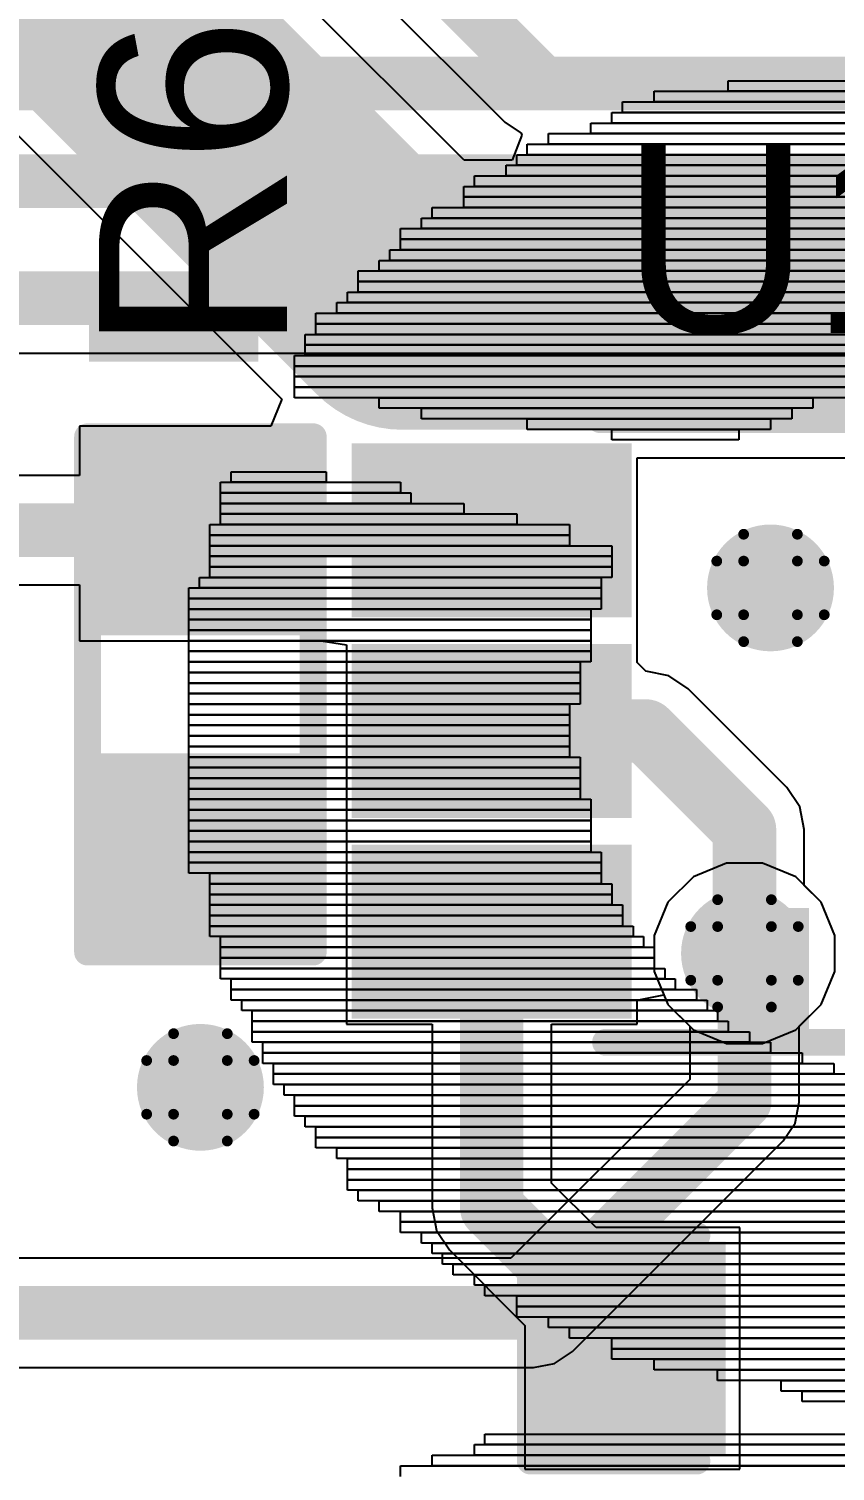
# Model space of a CAD drawing. Header units: inches. Extents: x -25 to 271, y -41 to 15.
# Drawn here: x 28.87 to 32.68, y -34.25 to -27.43 of the extents above; entities that cross this region are included whole.
import ezdxf

# ---------------------------------------------------------------- set-up
doc = ezdxf.new("R2010")
doc.units = ezdxf.units.IN
for name, color, linetype in [('Bottom Layer', 5, 'Continuous'), ('Bottom Overlay', 54, 'Continuous'), ('Drill Drawing', 1, 'Continuous'), ('Top Glue Points', 56, 'Continuous'), ('Top Layer', 1, 'Continuous'), ('Top Overlay', 2, 'Continuous'), ('Top Paste', 8, 'Continuous'), ('Top Solder', 216, 'Continuous'), ('Via Holes', 16, 'Continuous')]:
    doc.layers.add(name, color=color, linetype=linetype)
doc.styles.add('Arial', font='', dxfattribs={"height": 0.2})
doc.styles.get('Arial').set_extended_font_data('Arial')

# ---------------------------------------------------------------- blocks, each defined once
blk = doc.blocks.new('SOT_23_6_THIN_21')
at = {"layer": 'Top Layer'}
for points in [[(-1.86, 1.26), (-0.74, 1.26), (-0.74, 0.64), (-1.86, 0.64)], [(0.74, 1.26), (1.86, 1.26), (1.86, 0.64), (0.74, 0.64)], [(-1.86, 0.31), (-0.74, 0.31), (-0.74, -0.31), (-1.86, -0.31)], [(0.74, 0.31), (1.86, 0.31), (1.86, -0.31), (0.74, -0.31)], [(-1.86, -0.64), (-0.74, -0.64), (-0.74, -1.26), (-1.86, -1.26)], [(0.74, -0.64), (1.86, -0.64), (1.86, -1.26), (0.74, -1.26)]]:
    blk.add_hatch(color=1, dxfattribs=at).paths.add_polyline_path(points)
at = {"layer": 'Top Paste'}
for points in [[(-1.86, 1.26), (-0.74, 1.26), (-0.74, 0.64), (-1.86, 0.64)], [(0.74, 1.26), (1.86, 1.26), (1.86, 0.64), (0.74, 0.64)], [(-1.86, 0.31), (-0.74, 0.31), (-0.74, -0.31), (-1.86, -0.31)], [(0.74, 0.31), (1.86, 0.31), (1.86, -0.31), (0.74, -0.31)], [(-1.86, -0.64), (-0.74, -0.64), (-0.74, -1.26), (-1.86, -1.26)], [(0.74, -0.64), (1.86, -0.64), (1.86, -1.26), (0.74, -1.26)]]:
    blk.add_hatch(color=8, dxfattribs=at).paths.add_polyline_path(points)
at = {"layer": 'Top Solder'}
for points in [[(-1.9616, 1.3616), (-0.6384, 1.3616), (-0.6384, 0.5384), (-1.9616, 0.5384)], [(0.6384, 1.3616), (1.9616, 1.3616), (1.9616, 0.5384), (0.6384, 0.5384)], [(-1.9616, 0.4116), (-0.6384, 0.4116), (-0.6384, -0.4116), (-1.9616, -0.4116)], [(0.6384, 0.4116), (1.9616, 0.4116), (1.9616, -0.4116), (0.6384, -0.4116)], [(-1.9616, -0.5384), (-0.6384, -0.5384), (-0.6384, -1.3616), (-1.9616, -1.3616)], [(0.6384, -0.5384), (1.9616, -0.5384), (1.9616, -1.3616), (0.6384, -1.3616)]]:
    blk.add_hatch(color=216, dxfattribs=at).paths.add_polyline_path(points)
at = {"layer": 'Top Overlay'}
for points in [[(0.762, 1.4732, 0.127, 0.127, 0), (-0.762, 1.4732, 0.127, 0.127, 0)], [(0.7874, -1.4732, 0.127, 0.127, 0), (-0.762, -1.4732, 0.127, 0.127, 0)]]:
    blk.add_lwpolyline(points, format="xyseb", dxfattribs=at)
for points in [[(-0.7937, 1.4732, 0.0635, 0.0635, 1), (-0.7302, 1.4732, 0.0635, 0.0635, 1)], [(0.7302, 1.4732, 0.0635, 0.0635, 1), (0.7937, 1.4732, 0.0635, 0.0635, 1)], [(-2.1022, 0.9652, 0.254, 0.254, 1), (-2.2158, 0.9652, 0.254, 0.254, 1)], [(-2.2793, 0.9652, 0.127, 0.127, 1), (-2.1523, 0.9652, 0.127, 0.127, 1)], [(-2.1657, 0.9652, 0.127, 0.127, 1), (-2.0387, 0.9652, 0.127, 0.127, 1)], [(-0.7937, -1.4732, 0.0635, 0.0635, 1), (-0.7302, -1.4732, 0.0635, 0.0635, 1)], [(0.7557, -1.4732, 0.0635, 0.0635, 1), (0.8192, -1.4732, 0.0635, 0.0635, 1)]]:
    blk.add_lwpolyline(points, format="xyseb", close=True, dxfattribs=at)
blk = doc.blocks.new('CAP_0603_30')
at = {"layer": 'Top Layer'}
for points in [[(-0.381, 0.4445), (-0.381, -0.4445), (-1.143, -0.4445), (-1.143, 0.4445)], [(1.143, 0.4445), (1.143, -0.4445), (0.381, -0.4445), (0.381, 0.4445)]]:
    blk.add_hatch(color=1, dxfattribs=at).paths.add_polyline_path(points)
at = {"layer": 'Top Paste'}
for points in [[(-0.381, 0.4445), (-0.381, -0.4445), (-1.143, -0.4445), (-1.143, 0.4445)], [(1.143, 0.4445), (1.143, -0.4445), (0.381, -0.4445), (0.381, 0.4445)]]:
    blk.add_hatch(color=8, dxfattribs=at).paths.add_polyline_path(points)
at = {"layer": 'Top Solder'}
for points in [[(-0.321, 0.5045), (-0.321, -0.5045), (-1.203, -0.5045), (-1.203, 0.5045)], [(1.203, 0.5045), (1.203, -0.5045), (0.321, -0.5045), (0.321, 0.5045)]]:
    blk.add_hatch(color=216, dxfattribs=at).paths.add_polyline_path(points)
at = {"layer": 'Top Overlay'}
for points in [[(-0.4572, 0.5334, 0.127, 0.127, 0), (-1.2446, 0.5334, 0.127, 0.127, 0)], [(-1.2446, 0.5334, 0.127, 0.127, 0), (-1.2446, -0.5334, 0.127, 0.127, 0)], [(1.2446, 0.5334, 0.127, 0.127, 0), (0.4572, 0.5334, 0.127, 0.127, 0)], [(1.2446, 0.5334, 0.127, 0.127, 0), (1.2446, -0.5334, 0.127, 0.127, 0)], [(-0.4572, -0.5334, 0.127, 0.127, 0), (-1.2446, -0.5334, 0.127, 0.127, 0)], [(1.2446, -0.5334, 0.127, 0.127, 0), (0.4572, -0.5334, 0.127, 0.127, 0)]]:
    blk.add_lwpolyline(points, format="xyseb", dxfattribs=at)
for points in [[(-1.2764, 0.5334, 0.0635, 0.0635, 1), (-1.2128, 0.5334, 0.0635, 0.0635, 1)], [(-1.2764, 0.5334, 0.0635, 0.0635, 1), (-1.2128, 0.5334, 0.0635, 0.0635, 1)], [(-0.4889, 0.5334, 0.0635, 0.0635, 1), (-0.4254, 0.5334, 0.0635, 0.0635, 1)], [(0.4254, 0.5334, 0.0635, 0.0635, 1), (0.4889, 0.5334, 0.0635, 0.0635, 1)], [(1.2128, 0.5334, 0.0635, 0.0635, 1), (1.2764, 0.5334, 0.0635, 0.0635, 1)], [(1.2128, 0.5334, 0.0635, 0.0635, 1), (1.2764, 0.5334, 0.0635, 0.0635, 1)], [(-1.2764, -0.5334, 0.0635, 0.0635, 1), (-1.2128, -0.5334, 0.0635, 0.0635, 1)], [(-1.2764, -0.5334, 0.0635, 0.0635, 1), (-1.2128, -0.5334, 0.0635, 0.0635, 1)], [(-0.4889, -0.5334, 0.0635, 0.0635, 1), (-0.4254, -0.5334, 0.0635, 0.0635, 1)], [(0.4254, -0.5334, 0.0635, 0.0635, 1), (0.4889, -0.5334, 0.0635, 0.0635, 1)], [(1.2128, -0.5334, 0.0635, 0.0635, 1), (1.2764, -0.5334, 0.0635, 0.0635, 1)], [(1.2128, -0.5334, 0.0635, 0.0635, 1), (1.2764, -0.5334, 0.0635, 0.0635, 1)]]:
    blk.add_lwpolyline(points, format="xyseb", close=True, dxfattribs=at)
blk = doc.blocks.new('RES_0603_107')
at = {"layer": 'Top Layer'}
for points in [[(-0.381, 0.4445), (-0.381, -0.4445), (-1.143, -0.4445), (-1.143, 0.4445)], [(1.143, 0.4445), (1.143, -0.4445), (0.381, -0.4445), (0.381, 0.4445)]]:
    blk.add_hatch(color=1, dxfattribs=at).paths.add_polyline_path(points)
at = {"layer": 'Top Paste'}
for points in [[(-0.381, 0.4445), (-0.381, -0.4445), (-1.143, -0.4445), (-1.143, 0.4445)], [(1.143, 0.4445), (1.143, -0.4445), (0.381, -0.4445), (0.381, 0.4445)]]:
    blk.add_hatch(color=8, dxfattribs=at).paths.add_polyline_path(points)
at = {"layer": 'Top Solder'}
for points in [[(-0.2794, 0.5461), (-0.2794, -0.5461), (-1.2446, -0.5461), (-1.2446, 0.5461)], [(1.2446, 0.5461), (1.2446, -0.5461), (0.2794, -0.5461), (0.2794, 0.5461)]]:
    blk.add_hatch(color=216, dxfattribs=at).paths.add_polyline_path(points)
at = {"layer": 'Top Overlay'}
for points in [[(-1.2192, -0.5334, 0.127, 0.127, 0), (-1.2192, 0.5334, 0.127, 0.127, 0)], [(1.2192, 0.5334, 0.127, 0.127, 0), (-1.2192, 0.5334, 0.127, 0.127, 0)], [(1.2192, -0.5334, 0.127, 0.127, 0), (1.2192, 0.5334, 0.127, 0.127, 0)], [(1.2192, -0.5334, 0.127, 0.127, 0), (-1.2192, -0.5334, 0.127, 0.127, 0)]]:
    blk.add_lwpolyline(points, format="xyseb", dxfattribs=at)
for points in [[(-1.25095, 0.5334, 0.0635, 0.0635, 1), (-1.18745, 0.5334, 0.0635, 0.0635, 1)], [(-1.25095, 0.5334, 0.0635, 0.0635, 1), (-1.18745, 0.5334, 0.0635, 0.0635, 1)], [(1.18745, 0.5334, 0.0635, 0.0635, 1), (1.25095, 0.5334, 0.0635, 0.0635, 1)], [(1.18745, 0.5334, 0.0635, 0.0635, 1), (1.25095, 0.5334, 0.0635, 0.0635, 1)], [(-1.25095, -0.5334, 0.0635, 0.0635, 1), (-1.18745, -0.5334, 0.0635, 0.0635, 1)], [(-1.25095, -0.5334, 0.0635, 0.0635, 1), (-1.18745, -0.5334, 0.0635, 0.0635, 1)], [(1.18745, -0.5334, 0.0635, 0.0635, 1), (1.25095, -0.5334, 0.0635, 0.0635, 1)], [(1.18745, -0.5334, 0.0635, 0.0635, 1), (1.25095, -0.5334, 0.0635, 0.0635, 1)]]:
    blk.add_lwpolyline(points, format="xyseb", close=True, dxfattribs=at)

msp = doc.modelspace()

# ---------------------------------------------------------------- hatches: boundary and pattern name
at = {"layer": 'Bottom Layer'}
h = msp.add_hatch(color=5, dxfattribs=at)
edge = h.paths.add_edge_path()
edge.add_arc((32.3724, -30.0726), 0.3, 0, 360)
h = msp.add_hatch(color=5, dxfattribs=at)
edge = h.paths.add_edge_path()
edge.add_arc((32.2495, -31.8019), 0.3, 0, 360)
h = msp.add_hatch(color=5, dxfattribs=at)
edge = h.paths.add_edge_path()
edge.add_arc((29.6771, -32.4358), 0.3, 0, 360)
at = {"layer": 'Top Glue Points'}
for points in [[(29.1501, -29.0017), (29.9502, -29.0017), (29.9502, -28.6019), (29.1501, -28.6019)], [(32.1546, -32.1876), (32.5544, -32.1876), (32.5544, -31.5877), (32.1546, -31.5877)]]:
    msp.add_hatch(color=56, dxfattribs=at).paths.add_polyline_path(points)
at = {"layer": 'Top Layer'}
h = msp.add_hatch(color=1, dxfattribs=at)
edge = h.paths.add_edge_path()
edge.add_arc((32.3724, -30.0726), 0.3, 0, 360)
h = msp.add_hatch(color=1, dxfattribs=at)
edge = h.paths.add_edge_path()
edge.add_arc((32.2495, -31.8019), 0.3, 0, 360)
h = msp.add_hatch(color=1, dxfattribs=at)
edge = h.paths.add_edge_path()
edge.add_arc((29.6771, -32.4358), 0.3, 0, 360)
at = {"layer": 'Via Holes'}
h = msp.add_hatch(color=7, dxfattribs=at)
edge = h.paths.add_edge_path()
edge.add_arc((32.3724, -30.0726), 0.15, 0, 360)
h = msp.add_hatch(color=7, dxfattribs=at)
edge = h.paths.add_edge_path()
edge.add_arc((32.2495, -31.8019), 0.15, 0, 360)
h = msp.add_hatch(color=7, dxfattribs=at)
edge = h.paths.add_edge_path()
edge.add_arc((29.6771, -32.4358), 0.15, 0, 360)

# ---------------------------------------------------------------- linework, layer by layer
at = {"layer": 'Bottom Layer'}
for p, q in [((26.1266, -28.961), (38.874, -28.961)), ((32.1646, -31.3749), (32.0076, -31.44)), ((32.3344, -31.3749), (32.1646, -31.3749)), ((32.4914, -31.44), (32.3344, -31.3749)), ((32.0076, -31.44), (31.8875, -31.5601)), ((32.6115, -31.5601), (32.4914, -31.44)), ((31.8875, -31.5601), (31.8225, -31.717)), ((32.6765, -31.717), (32.6115, -31.5601)), ((31.8225, -31.717), (31.8225, -31.8869)), ((32.6765, -31.8869), (32.6765, -31.717)), ((31.8225, -31.8869), (31.8875, -32.0438)), ((32.6115, -32.0438), (32.6765, -31.8869)), ((31.8875, -32.0438), (31.9905, -32.1468)), ((32.5085, -32.1468), (32.6115, -32.0438)), ((31.9905, -32.1468), (31.9905, -32.3983)), ((32.5085, -32.5055), (32.5085, -32.1468)), ((31.9905, -32.3983), (31.1451, -33.2436)), ((32.4888, -32.6046), (32.5085, -32.5055)), ((32.4326, -32.6886), (32.4888, -32.6046)), ((31.4355, -33.6857), (32.4326, -32.6886)), ((31.1451, -33.2436), (26.8879, -33.2436)), ((31.3515, -33.7419), (31.4355, -33.6857)), ((26.8879, -33.7616), (31.2524, -33.7616)), ((31.2524, -33.7616), (31.3515, -33.7419))]:
    msp.add_line(p, q, dxfattribs=at)
for points in [[(26.8559, -27.686, 0.254, 0.254, 0), (53.2882, -27.686, 0.254, 0.254, 0)], [(26.3561, -28.148, 0.254, 0.254, 0), (53.4005, -28.148, 0.254, 0.254, 0)], [(26.1266, -28.702, 0.254, 0.254, 0), (53.63, -28.702, 0.254, 0.254, 0)], [(32.2495, -32.5055, 0.254, 0.254, 0), (32.2495, -31.8019, 0.254, 0.254, 0)], [(31.2524, -33.5026, 0.254, 0.254, 0), (32.2495, -32.5055, 0.254, 0.254, 0)], [(26.543, -33.5026, 0.254, 0.254, 0), (31.2524, -33.5026, 0.254, 0.254, 0)]]:
    msp.add_lwpolyline(points, format="xyseb", dxfattribs=at)
for points in [[(32.186, -31.8019, 0.127, 0.127, 1), (32.313, -31.8019, 0.127, 0.127, 1)], [(32.186, -32.5055, 0.127, 0.127, 1), (32.313, -32.5055, 0.127, 0.127, 1)], [(32.186, -32.5055, 0.127, 0.127, 1), (32.313, -32.5055, 0.127, 0.127, 1)], [(31.1889, -33.5026, 0.127, 0.127, 1), (31.3159, -33.5026, 0.127, 0.127, 1)], [(31.1889, -33.5026, 0.127, 0.127, 1), (31.3159, -33.5026, 0.127, 0.127, 1)]]:
    msp.add_lwpolyline(points, format="xyseb", close=True, dxfattribs=at)
at = {"layer": 'Bottom Overlay'}
for p, q in [((32.1723, -27.7226), (32.1723, -27.6728)), ((32.1723, -27.6728), (33.7725, -27.6728)), ((31.6724, -27.8227), (31.6724, -27.7726)), ((31.6724, -27.7726), (34.2723, -27.7726)), ((31.8223, -27.7726), (31.8223, -27.7226)), ((31.8223, -27.7226), (34.0724, -27.7226)), ((34.0724, -27.7726), (31.8223, -27.7726)), ((33.7725, -27.7226), (32.1723, -27.7226)), ((31.6224, -27.8727), (31.6224, -27.8227)), ((31.6224, -27.8227), (34.3224, -27.8227)), ((34.2723, -27.8227), (31.6724, -27.8227)), ((31.5223, -27.9227), (31.5223, -27.8727)), ((31.5223, -27.8727), (34.4225, -27.8727)), ((34.3224, -27.8727), (31.6224, -27.8727)), ((31.2223, -28.0225), (31.2223, -27.9728)), ((31.2223, -27.9728), (34.7224, -27.9728)), ((31.3224, -27.9728), (31.3224, -27.9227)), ((31.3224, -27.9227), (34.6224, -27.9227)), ((34.6224, -27.9728), (31.3224, -27.9728)), ((34.4225, -27.9227), (31.5223, -27.9227)), ((31.1723, -28.0726), (31.1723, -28.0225)), ((31.1723, -28.0225), (34.7725, -28.0225)), ((34.7224, -28.0225), (31.2223, -28.0225)), ((31.1225, -28.1226), (31.1225, -28.0726)), ((31.1225, -28.0726), (34.8223, -28.0726)), ((34.7725, -28.0726), (31.1723, -28.0726)), ((30.9223, -28.2227), (30.9223, -28.1727)), ((30.9223, -28.1727), (35.0224, -28.1727)), ((30.9724, -28.1727), (30.9724, -28.1226)), ((30.9724, -28.1226), (34.9724, -28.1226)), ((34.9724, -28.1727), (30.9724, -28.1727)), ((34.8223, -28.1226), (31.1225, -28.1226)), ((35.0224, -28.2227), (30.9223, -28.2227)), ((30.9223, -28.2727), (30.9223, -28.2227)), ((30.9223, -28.2227), (35.0224, -28.2227)), ((30.7224, -28.3726), (30.7224, -28.3228)), ((30.7224, -28.3228), (35.2223, -28.3228)), ((30.7725, -28.3228), (30.7725, -28.2727)), ((30.7725, -28.2727), (35.1723, -28.2727)), ((35.1723, -28.3228), (30.7725, -28.3228)), ((35.0224, -28.2727), (30.9223, -28.2727)), ((30.6224, -28.4226), (30.6224, -28.3726)), ((30.6224, -28.3726), (35.2723, -28.3726)), ((35.2223, -28.3726), (30.7224, -28.3726)), ((30.6224, -28.4726), (30.6224, -28.4226)), ((30.6224, -28.4226), (35.2723, -28.4226)), ((35.2723, -28.4226), (30.6224, -28.4226)), ((30.5223, -28.5727), (30.5223, -28.5227)), ((30.5223, -28.5227), (35.4225, -28.5227)), ((30.5723, -28.5227), (30.5723, -28.4726)), ((30.5723, -28.4726), (35.3724, -28.4726)), ((35.3724, -28.5227), (30.5723, -28.5227)), ((35.2723, -28.4726), (30.6224, -28.4726)), ((30.4225, -28.6228), (30.4225, -28.5727)), ((30.4225, -28.5727), (35.4725, -28.5727)), ((35.4225, -28.5727), (30.5223, -28.5727)), ((35.4725, -28.6228), (30.4225, -28.6228)), ((30.4225, -28.6728), (30.4225, -28.6228)), ((30.4225, -28.6228), (35.4725, -28.6228)), ((30.3224, -28.7726), (30.3224, -28.7226)), ((30.3224, -28.7226), (35.6224, -28.7226)), ((30.3724, -28.7226), (30.3724, -28.6728)), ((30.3724, -28.6728), (35.5723, -28.6728)), ((35.5723, -28.7226), (30.3724, -28.7226)), ((35.4725, -28.6728), (30.4225, -28.6728)), ((30.2223, -28.8226), (30.2223, -28.7726)), ((30.2223, -28.7726), (35.6724, -28.7726)), ((35.6224, -28.7726), (30.3224, -28.7726)), ((35.6724, -28.8226), (30.2223, -28.8226)), ((30.2223, -28.8727), (30.2223, -28.8226)), ((30.2223, -28.8226), (35.6724, -28.8226)), ((30.1723, -28.9227), (30.1723, -28.8727)), ((30.1723, -28.8727), (35.7725, -28.8727)), ((35.7725, -28.9227), (30.1723, -28.9227)), ((30.1723, -28.9728), (30.1723, -28.9227)), ((30.1723, -28.9227), (35.7725, -28.9227)), ((35.6724, -28.8727), (30.2223, -28.8727)), ((30.1225, -29.0228), (30.1225, -28.9728)), ((30.1225, -28.9728), (35.8223, -28.9728)), ((35.7725, -28.9728), (30.1723, -28.9728)), ((35.8223, -29.0228), (30.1225, -29.0228)), ((30.1225, -29.0726), (30.1225, -29.0228)), ((30.1225, -29.0228), (35.8223, -29.0228)), ((30.1225, -29.1226), (30.1225, -29.0726)), ((30.1225, -29.0726), (35.8723, -29.0726)), ((35.8223, -29.0726), (30.1225, -29.0726)), ((35.8723, -29.1226), (30.1225, -29.1226)), ((30.1225, -29.1727), (30.1225, -29.1226)), ((30.1225, -29.1226), (32.8223, -29.1226)), ((32.8223, -29.1727), (30.1225, -29.1727)), ((30.5223, -29.2227), (30.5223, -29.1727)), ((30.5223, -29.1727), (32.5723, -29.1727)), ((32.5723, -29.1727), (32.5723, -29.2227)), ((32.5723, -29.2227), (30.5223, -29.2227)), ((30.7224, -29.2727), (30.7224, -29.2227)), ((30.7224, -29.2227), (32.4725, -29.2227)), ((32.4725, -29.2727), (30.7224, -29.2727)), ((31.2223, -29.3228), (31.2223, -29.2727)), ((31.2223, -29.2727), (32.3724, -29.2727)), ((32.3724, -29.2727), (32.3724, -29.3228)), ((32.4725, -29.2227), (32.4725, -29.2727)), ((32.3724, -29.3228), (31.2223, -29.3228)), ((31.6224, -29.3726), (31.6224, -29.3228)), ((31.6224, -29.3228), (32.2223, -29.3228)), ((32.2223, -29.3228), (32.2223, -29.3726)), ((32.2223, -29.3726), (31.6224, -29.3726)), ((29.8223, -29.5727), (29.8223, -29.5227)), ((29.8223, -29.5227), (30.2724, -29.5227)), ((30.2724, -29.5227), (30.2724, -29.5727)), ((29.7725, -29.6227), (29.7725, -29.5727)), ((29.7725, -29.5727), (30.6224, -29.5727)), ((30.2724, -29.5727), (29.8223, -29.5727)), ((30.6224, -29.5727), (30.6224, -29.6227)), ((29.7725, -29.6728), (29.7725, -29.6227)), ((29.7725, -29.6227), (30.6724, -29.6227)), ((30.6224, -29.6227), (29.7725, -29.6227)), ((29.7725, -29.7226), (29.7725, -29.6728)), ((29.7725, -29.6728), (30.9223, -29.6728)), ((30.6724, -29.6728), (29.7725, -29.6728)), ((30.6724, -29.6227), (30.6724, -29.6728)), ((30.9223, -29.6728), (30.9223, -29.7226)), ((30.9223, -29.7226), (29.7725, -29.7226)), ((29.7725, -29.7726), (29.7725, -29.7226)), ((29.7725, -29.7226), (31.1723, -29.7226)), ((31.1723, -29.7226), (31.1723, -29.7726)), ((29.7224, -29.8226), (29.7224, -29.7726)), ((29.7224, -29.7726), (31.4225, -29.7726)), ((31.4225, -29.8226), (29.7224, -29.8226)), ((29.7224, -29.8727), (29.7224, -29.8226)), ((29.7224, -29.8226), (31.4225, -29.8226)), ((31.1723, -29.7726), (29.7725, -29.7726)), ((31.4225, -29.7726), (31.4225, -29.8226)), ((31.4225, -29.8226), (31.4225, -29.8727)), ((29.7224, -29.9227), (29.7224, -29.8727)), ((29.7224, -29.8727), (31.6224, -29.8727)), ((31.4225, -29.8727), (29.7224, -29.8727)), ((31.6224, -29.8727), (31.6224, -29.9227)), ((31.6224, -29.9227), (29.7224, -29.9227)), ((29.7224, -29.9728), (29.7224, -29.9227)), ((29.7224, -29.9227), (31.6224, -29.9227)), ((31.6224, -29.9227), (31.6224, -29.9728)), ((29.6724, -30.0726), (29.6724, -30.0228)), ((29.6724, -30.0228), (31.5723, -30.0228)), ((31.6224, -29.9728), (29.7224, -29.9728)), ((29.7224, -30.0228), (29.7224, -29.9728)), ((29.7224, -29.9728), (31.6224, -29.9728)), ((31.6224, -30.0228), (29.7224, -30.0228)), ((31.5723, -30.0228), (31.5723, -30.0726)), ((31.6224, -29.9728), (31.6224, -30.0228)), ((29.6224, -30.1226), (29.6224, -30.0726)), ((29.6224, -30.0726), (31.5723, -30.0726)), ((31.5723, -30.0726), (29.6724, -30.0726)), ((31.5723, -30.0726), (31.5723, -30.1226)), ((31.5723, -30.1226), (29.6224, -30.1226)), ((29.6224, -30.1727), (29.6224, -30.1226)), ((29.6224, -30.1226), (31.5723, -30.1226)), ((31.5723, -30.1226), (31.5723, -30.1727)), ((31.5723, -30.1727), (29.6224, -30.1727)), ((29.6224, -30.2227), (29.6224, -30.1727)), ((29.6224, -30.1727), (31.5223, -30.1727)), ((31.5223, -30.2227), (29.6224, -30.2227)), ((29.6224, -30.2727), (29.6224, -30.2227)), ((29.6224, -30.2227), (31.5223, -30.2227)), ((31.5223, -30.1727), (31.5223, -30.2227)), ((31.5223, -30.2227), (31.5223, -30.2727)), ((29.6224, -30.3228), (29.6224, -30.2727)), ((29.6224, -30.2727), (31.5223, -30.2727)), ((31.5223, -30.2727), (29.6224, -30.2727)), ((31.5223, -30.2727), (31.5223, -30.3228)), ((31.5223, -30.3228), (29.6224, -30.3228)), ((29.6224, -30.3726), (29.6224, -30.3228)), ((29.6224, -30.3228), (31.5223, -30.3228)), ((31.5223, -30.3228), (31.5223, -30.3726)), ((31.5223, -30.3726), (29.6224, -30.3726)), ((29.6224, -30.4226), (29.6224, -30.3726)), ((29.6224, -30.3726), (31.5223, -30.3726)), ((31.5223, -30.4226), (29.6224, -30.4226)), ((29.6224, -30.4726), (29.6224, -30.4226)), ((29.6224, -30.4226), (31.4725, -30.4226)), ((31.4725, -30.4226), (31.4725, -30.4726)), ((31.5223, -30.3726), (31.5223, -30.4226)), ((29.6224, -30.5227), (29.6224, -30.4726)), ((29.6224, -30.4726), (31.4725, -30.4726)), ((31.4725, -30.4726), (29.6224, -30.4726)), ((31.4725, -30.4726), (31.4725, -30.5227)), ((31.4725, -30.5227), (29.6224, -30.5227)), ((29.6224, -30.5727), (29.6224, -30.5227)), ((29.6224, -30.5227), (31.4725, -30.5227)), ((29.6224, -30.6227), (29.6224, -30.5727)), ((29.6224, -30.5727), (31.4725, -30.5727)), ((31.4725, -30.5727), (29.6224, -30.5727)), ((31.4725, -30.5227), (31.4725, -30.5727)), ((31.4725, -30.5727), (31.4725, -30.6227)), ((31.4725, -30.6227), (29.6224, -30.6227)), ((29.6224, -30.6728), (29.6224, -30.6227)), ((29.6224, -30.6227), (31.4225, -30.6227)), ((31.4225, -30.6227), (31.4225, -30.6728)), ((31.4225, -30.6728), (29.6224, -30.6728)), ((29.6224, -30.7226), (29.6224, -30.6728)), ((29.6224, -30.6728), (31.4225, -30.6728)), ((31.4225, -30.6728), (31.4225, -30.7226)), ((31.4225, -30.7226), (29.6224, -30.7226)), ((29.6224, -30.7726), (29.6224, -30.7226)), ((29.6224, -30.7226), (31.4225, -30.7226)), ((29.6224, -30.8226), (29.6224, -30.7726)), ((29.6224, -30.7726), (31.4225, -30.7726)), ((31.4225, -30.7726), (29.6224, -30.7726)), ((31.4225, -30.7226), (31.4225, -30.7726)), ((31.4225, -30.7726), (31.4225, -30.8226)), ((29.6224, -30.8727), (29.6224, -30.8226)), ((29.6224, -30.8226), (31.4225, -30.8226)), ((31.4225, -30.8226), (29.6224, -30.8226)), ((31.4225, -30.8226), (31.4225, -30.8727)), ((31.4225, -30.8727), (29.6224, -30.8727)), ((29.6224, -30.9227), (29.6224, -30.8727)), ((29.6224, -30.8727), (31.4725, -30.8727)), ((31.4725, -30.8727), (31.4725, -30.9227)), ((29.6224, -30.9728), (29.6224, -30.9227)), ((29.6224, -30.9227), (31.4725, -30.9227)), ((31.4725, -30.9227), (29.6224, -30.9227)), ((31.4725, -30.9728), (29.6224, -30.9728)), ((29.6224, -31.0228), (29.6224, -30.9728)), ((29.6224, -30.9728), (31.4725, -30.9728)), ((31.4725, -30.9227), (31.4725, -30.9728)), ((31.4725, -30.9728), (31.4725, -31.0228)), ((31.4725, -31.0228), (29.6224, -31.0228)), ((29.6224, -31.0726), (29.6224, -31.0228)), ((29.6224, -31.0228), (31.4725, -31.0228)), ((31.4725, -31.0228), (31.4725, -31.0726)), ((31.4725, -31.0726), (29.6224, -31.0726)), ((29.6224, -31.1226), (29.6224, -31.0726)), ((29.6224, -31.0726), (31.5223, -31.0726)), ((31.5223, -31.0726), (31.5223, -31.1226)), ((29.6224, -31.1727), (29.6224, -31.1226)), ((29.6224, -31.1226), (31.5223, -31.1226)), ((31.5223, -31.1226), (29.6224, -31.1226)), ((31.5223, -31.1727), (29.6224, -31.1727)), ((29.6224, -31.2227), (29.6224, -31.1727)), ((29.6224, -31.1727), (31.5223, -31.1727)), ((31.5223, -31.1226), (31.5223, -31.1727)), ((31.5223, -31.1727), (31.5223, -31.2227)), ((31.5223, -31.2227), (29.6224, -31.2227)), ((29.6224, -31.2727), (29.6224, -31.2227)), ((29.6224, -31.2227), (31.5223, -31.2227)), ((31.5223, -31.2227), (31.5223, -31.2727)), ((29.6224, -31.3228), (29.6224, -31.2727)), ((29.6224, -31.2727), (31.5223, -31.2727)), ((31.5223, -31.2727), (29.6224, -31.2727)), ((29.6224, -31.3726), (29.6224, -31.3228)), ((29.6224, -31.3228), (31.5723, -31.3228)), ((31.5223, -31.3228), (29.6224, -31.3228)), ((31.5223, -31.2727), (31.5223, -31.3228)), ((31.5723, -31.3228), (31.5723, -31.3726)), ((31.5723, -31.3726), (29.6224, -31.3726)), ((29.6224, -31.4226), (29.6224, -31.3726)), ((29.6224, -31.3726), (31.5723, -31.3726)), ((31.5723, -31.3726), (31.5723, -31.4226)), ((31.5723, -31.4226), (29.6224, -31.4226)), ((29.7224, -31.4726), (29.7224, -31.4226)), ((29.7224, -31.4226), (31.5723, -31.4226)), ((31.5723, -31.4226), (31.5723, -31.4726)), ((31.5723, -31.4726), (29.7224, -31.4726)), ((29.7224, -31.5227), (29.7224, -31.4726)), ((29.7224, -31.4726), (31.6224, -31.4726)), ((31.6224, -31.5227), (29.7224, -31.5227)), ((29.7224, -31.5727), (29.7224, -31.5227)), ((29.7224, -31.5227), (31.6224, -31.5227)), ((31.6224, -31.4726), (31.6224, -31.5227)), ((31.6224, -31.5227), (31.6224, -31.5727)), ((31.6224, -31.5727), (29.7224, -31.5727)), ((29.7224, -31.6227), (29.7224, -31.5727)), ((29.7224, -31.5727), (31.6724, -31.5727)), ((31.6724, -31.5727), (31.6724, -31.6227)), ((29.7224, -31.6728), (29.7224, -31.6227)), ((29.7224, -31.6227), (31.6724, -31.6227)), ((31.6724, -31.6227), (29.7224, -31.6227)), ((31.6724, -31.6227), (31.6724, -31.6728)), ((31.6724, -31.6728), (29.7224, -31.6728)), ((29.7224, -31.7226), (29.7224, -31.6728)), ((29.7224, -31.6728), (31.7224, -31.6728)), ((31.7224, -31.7226), (29.7224, -31.7226)), ((29.7725, -31.7726), (29.7725, -31.7226)), ((29.7725, -31.7226), (31.7725, -31.7226)), ((31.7224, -31.6728), (31.7224, -31.7226)), ((31.7725, -31.7226), (31.7725, -31.7726)), ((29.7725, -31.8226), (29.7725, -31.7726)), ((29.7725, -31.7726), (31.8223, -31.7726)), ((31.7725, -31.7726), (29.7725, -31.7726)), ((31.8223, -31.7726), (31.8223, -31.8226)), ((31.8223, -31.8226), (29.7725, -31.8226)), ((29.7725, -31.8727), (29.7725, -31.8226)), ((29.7725, -31.8226), (31.8223, -31.8226)), ((31.8223, -31.8226), (31.8223, -31.8727)), ((31.8223, -31.8727), (29.7725, -31.8727)), ((29.7725, -31.9227), (29.7725, -31.8727)), ((29.7725, -31.8727), (31.8723, -31.8727)), ((31.8723, -31.9227), (29.7725, -31.9227)), ((29.8223, -31.9728), (29.8223, -31.9227)), ((29.8223, -31.9227), (31.9223, -31.9227)), ((31.8723, -31.8727), (31.8723, -31.9227)), ((31.9223, -31.9227), (31.9223, -31.9728)), ((29.8223, -32.0228), (29.8223, -31.9728)), ((29.8223, -31.9728), (32.0224, -31.9728)), ((31.9223, -31.9728), (29.8223, -31.9728)), ((32.0224, -31.9728), (32.0224, -32.0228)), ((32.0224, -32.0228), (29.8223, -32.0228)), ((29.8723, -32.0726), (29.8723, -32.0228)), ((29.8723, -32.0228), (32.0725, -32.0228)), ((32.0725, -32.0726), (29.8723, -32.0726)), ((29.9223, -32.1226), (29.9223, -32.0726)), ((29.9223, -32.0726), (32.1225, -32.0726)), ((32.0725, -32.0228), (32.0725, -32.0726)), ((32.1225, -32.0726), (32.1225, -32.1226)), ((32.1225, -32.1226), (29.9223, -32.1226)), ((29.9223, -32.1727), (29.9223, -32.1226)), ((29.9223, -32.1226), (32.1723, -32.1226)), ((32.1723, -32.1226), (32.1723, -32.1727)), ((29.9223, -32.2227), (29.9223, -32.1727)), ((29.9223, -32.1727), (32.2724, -32.1727)), ((32.1723, -32.1727), (29.9223, -32.1727)), ((32.2724, -32.1727), (32.2724, -32.2227)), ((32.2724, -32.2227), (29.9223, -32.2227)), ((29.9724, -32.2727), (29.9724, -32.2227)), ((29.9724, -32.2227), (32.3724, -32.2227)), ((29.9724, -32.3228), (29.9724, -32.2727)), ((29.9724, -32.2727), (32.5223, -32.2727)), ((32.3724, -32.2727), (29.9724, -32.2727)), ((32.3724, -32.2227), (32.3724, -32.2727)), ((32.5223, -32.2727), (32.5223, -32.3228)), ((32.5223, -32.3228), (29.9724, -32.3228)), ((30.0224, -32.3726), (30.0224, -32.3228)), ((30.0224, -32.3228), (32.6724, -32.3228)), ((32.6724, -32.3228), (32.6724, -32.3726)), ((30.0224, -32.4226), (30.0224, -32.3726)), ((30.0224, -32.3726), (35.8723, -32.3726)), ((32.6724, -32.3726), (30.0224, -32.3726)), ((35.8723, -32.4226), (30.0224, -32.4226)), ((30.0725, -32.4726), (30.0725, -32.4226)), ((30.0725, -32.4226), (35.8223, -32.4226)), ((35.8223, -32.4726), (30.0725, -32.4726)), ((30.1225, -32.5227), (30.1225, -32.4726)), ((30.1225, -32.4726), (35.8223, -32.4726)), ((35.8223, -32.5227), (30.1225, -32.5227)), ((30.1225, -32.5727), (30.1225, -32.5227)), ((30.1225, -32.5227), (35.8223, -32.5227)), ((35.8223, -32.5727), (30.1225, -32.5727)), ((30.1723, -32.6227), (30.1723, -32.5727)), ((30.1723, -32.5727), (35.7725, -32.5727)), ((35.7725, -32.6227), (30.1723, -32.6227)), ((30.2223, -32.6728), (30.2223, -32.6227)), ((30.2223, -32.6227), (35.7224, -32.6227)), ((35.7224, -32.6728), (30.2223, -32.6728)), ((30.2223, -32.7226), (30.2223, -32.6728)), ((30.2223, -32.6728), (35.6724, -32.6728)), ((35.6724, -32.7226), (30.2223, -32.7226)), ((30.3224, -32.7726), (30.3224, -32.7226)), ((30.3224, -32.7226), (35.6224, -32.7226)), ((35.6224, -32.7726), (30.3224, -32.7726)), ((30.3724, -32.8226), (30.3724, -32.7726)), ((30.3724, -32.7726), (35.5723, -32.7726)), ((35.5723, -32.8226), (30.3724, -32.8226)), ((30.3724, -32.8727), (30.3724, -32.8226)), ((30.3724, -32.8226), (35.5723, -32.8226)), ((35.5723, -32.8727), (30.3724, -32.8727)), ((30.3724, -32.9227), (30.3724, -32.8727)), ((30.3724, -32.8727), (35.5223, -32.8727)), ((35.5223, -32.9227), (30.3724, -32.9227)), ((30.4225, -32.9728), (30.4225, -32.9227)), ((30.4225, -32.9227), (35.4725, -32.9227)), ((35.4725, -32.9728), (30.4225, -32.9728)), ((30.5223, -33.0228), (30.5223, -32.9728)), ((30.5223, -32.9728), (35.4225, -32.9728)), ((35.4225, -33.0228), (30.5223, -33.0228)), ((30.6224, -33.0726), (30.6224, -33.0228)), ((30.6224, -33.0228), (35.3224, -33.0228)), ((35.3224, -33.0726), (30.6224, -33.0726)), ((30.6224, -33.1226), (30.6224, -33.0726)), ((30.6224, -33.0726), (35.2723, -33.0726)), ((35.2723, -33.1226), (30.6224, -33.1226)), ((30.7224, -33.1727), (30.7224, -33.1226)), ((30.7224, -33.1226), (35.2223, -33.1226)), ((35.2223, -33.1727), (30.7224, -33.1727)), ((30.7725, -33.2227), (30.7725, -33.1727)), ((30.7725, -33.1727), (35.1723, -33.1727)), ((35.1723, -33.2227), (30.7725, -33.2227)), ((30.8223, -33.2727), (30.8223, -33.2227)), ((30.8223, -33.2227), (35.0724, -33.2227)), ((35.0724, -33.2727), (30.8223, -33.2727)), ((30.8723, -33.3228), (30.8723, -33.2727)), ((30.8723, -33.2727), (35.0724, -33.2727)), ((35.0724, -33.3228), (30.8723, -33.3228)), ((30.9724, -33.3726), (30.9724, -33.3228)), ((30.9724, -33.3228), (34.9724, -33.3228)), ((34.9724, -33.3726), (30.9724, -33.3726)), ((31.0224, -33.4226), (31.0224, -33.3726)), ((31.0224, -33.3726), (34.8723, -33.3726)), ((34.8723, -33.4226), (31.0224, -33.4226)), ((31.1723, -33.4726), (31.1723, -33.4226)), ((31.1723, -33.4226), (34.7725, -33.4226)), ((31.1723, -33.5227), (31.1723, -33.4726)), ((31.1723, -33.4726), (34.7725, -33.4726)), ((34.7725, -33.4726), (31.1723, -33.4726)), ((34.7725, -33.5227), (31.1723, -33.5227)), ((31.3224, -33.5727), (31.3224, -33.5227)), ((31.3224, -33.5227), (34.6224, -33.5227)), ((34.6224, -33.5727), (31.3224, -33.5727)), ((31.4225, -33.6227), (31.4225, -33.5727)), ((31.4225, -33.5727), (34.4725, -33.5727)), ((34.4725, -33.6227), (31.4225, -33.6227)), ((31.6224, -33.6728), (31.6224, -33.6227)), ((31.6224, -33.6227), (34.3224, -33.6227)), ((34.3224, -33.6728), (31.6224, -33.6728)), ((31.6224, -33.7226), (31.6224, -33.6728)), ((31.6224, -33.6728), (34.2723, -33.6728)), ((34.2723, -33.7226), (31.6224, -33.7226)), ((31.8223, -33.7726), (31.8223, -33.7226)), ((31.8223, -33.7226), (34.0724, -33.7226)), ((34.0724, -33.7726), (31.8223, -33.7726)), ((32.1225, -33.8226), (32.1225, -33.7726)), ((32.1225, -33.7726), (33.8223, -33.7726)), ((33.8223, -33.8226), (32.1225, -33.8226)), ((32.4225, -33.8727), (32.4225, -33.8226)), ((32.4225, -33.8226), (33.5223, -33.8226)), ((33.5223, -33.8727), (32.4225, -33.8727)), ((32.5223, -33.9227), (32.5223, -33.8727)), ((32.5223, -33.8727), (33.4225, -33.8727)), ((33.4225, -33.9227), (32.5223, -33.9227)), ((31.0224, -34.1264), (31.0224, -34.0764)), ((31.0224, -34.0764), (33.0725, -34.0764)), ((30.7725, -34.2265), (30.7725, -34.1765)), ((30.7725, -34.1765), (33.1225, -34.1765)), ((30.9724, -34.1765), (30.9724, -34.1264)), ((30.9724, -34.1264), (33.1225, -34.1264)), ((33.1225, -34.1765), (30.9724, -34.1765)), ((33.0725, -34.1264), (31.0224, -34.1264)), ((30.6224, -34.2765), (30.6224, -34.2265)), ((30.6224, -34.2265), (33.1225, -34.2265)), ((33.1225, -34.2265), (30.7725, -34.2265))]:
    msp.add_line(p, q, dxfattribs=at)
at = {"layer": 'Drill Drawing'}
for points in [[(32.2454, -29.9456, 0.0508, 0.0508, 0), (32.2454, -29.8186, 0.0508, 0.0508, 0)], [(32.2454, -29.8186, 0.0508, 0.0508, 0), (32.4994, -29.8186, 0.0508, 0.0508, 0)], [(32.4994, -29.9456, 0.0508, 0.0508, 0), (32.4994, -29.8186, 0.0508, 0.0508, 0)], [(32.1184, -30.1996, 0.0508, 0.0508, 0), (32.1184, -29.9456, 0.0508, 0.0508, 0)], [(32.1184, -29.9456, 0.0508, 0.0508, 0), (32.2454, -29.9456, 0.0508, 0.0508, 0)], [(32.4994, -29.9456, 0.0508, 0.0508, 0), (32.6264, -29.9456, 0.0508, 0.0508, 0)], [(32.6264, -30.1996, 0.0508, 0.0508, 0), (32.6264, -29.9456, 0.0508, 0.0508, 0)], [(32.1184, -30.1996, 0.0508, 0.0508, 0), (32.2454, -30.1996, 0.0508, 0.0508, 0)], [(32.2454, -30.3266, 0.0508, 0.0508, 0), (32.2454, -30.1996, 0.0508, 0.0508, 0)], [(32.4994, -30.1996, 0.0508, 0.0508, 0), (32.6264, -30.1996, 0.0508, 0.0508, 0)], [(32.4994, -30.3266, 0.0508, 0.0508, 0), (32.4994, -30.1996, 0.0508, 0.0508, 0)], [(32.2454, -30.3266, 0.0508, 0.0508, 0), (32.4994, -30.3266, 0.0508, 0.0508, 0)], [(32.1225, -31.6749, 0.0508, 0.0508, 0), (32.1225, -31.5479, 0.0508, 0.0508, 0)], [(32.1225, -31.5479, 0.0508, 0.0508, 0), (32.3765, -31.5479, 0.0508, 0.0508, 0)], [(32.3765, -31.6749, 0.0508, 0.0508, 0), (32.3765, -31.5479, 0.0508, 0.0508, 0)], [(31.9955, -31.9289, 0.0508, 0.0508, 0), (31.9955, -31.6749, 0.0508, 0.0508, 0)], [(31.9955, -31.6749, 0.0508, 0.0508, 0), (32.1225, -31.6749, 0.0508, 0.0508, 0)], [(32.3765, -31.6749, 0.0508, 0.0508, 0), (32.5035, -31.6749, 0.0508, 0.0508, 0)], [(32.5035, -31.9289, 0.0508, 0.0508, 0), (32.5035, -31.6749, 0.0508, 0.0508, 0)], [(31.9955, -31.9289, 0.0508, 0.0508, 0), (32.1225, -31.9289, 0.0508, 0.0508, 0)], [(32.1225, -32.0559, 0.0508, 0.0508, 0), (32.1225, -31.9289, 0.0508, 0.0508, 0)], [(32.3765, -31.9289, 0.0508, 0.0508, 0), (32.5035, -31.9289, 0.0508, 0.0508, 0)], [(32.3765, -32.0559, 0.0508, 0.0508, 0), (32.3765, -31.9289, 0.0508, 0.0508, 0)], [(32.1225, -32.0559, 0.0508, 0.0508, 0), (32.3765, -32.0559, 0.0508, 0.0508, 0)], [(29.5501, -32.3088, 0.0508, 0.0508, 0), (29.5501, -32.1818, 0.0508, 0.0508, 0)], [(29.5501, -32.1818, 0.0508, 0.0508, 0), (29.8041, -32.1818, 0.0508, 0.0508, 0)], [(29.8041, -32.3088, 0.0508, 0.0508, 0), (29.8041, -32.1818, 0.0508, 0.0508, 0)], [(29.4231, -32.5628, 0.0508, 0.0508, 0), (29.4231, -32.3088, 0.0508, 0.0508, 0)], [(29.4231, -32.3088, 0.0508, 0.0508, 0), (29.5501, -32.3088, 0.0508, 0.0508, 0)], [(29.8041, -32.3088, 0.0508, 0.0508, 0), (29.9311, -32.3088, 0.0508, 0.0508, 0)], [(29.9311, -32.5628, 0.0508, 0.0508, 0), (29.9311, -32.3088, 0.0508, 0.0508, 0)], [(29.4231, -32.5628, 0.0508, 0.0508, 0), (29.5501, -32.5628, 0.0508, 0.0508, 0)], [(29.5501, -32.6898, 0.0508, 0.0508, 0), (29.5501, -32.5628, 0.0508, 0.0508, 0)], [(29.8041, -32.5628, 0.0508, 0.0508, 0), (29.9311, -32.5628, 0.0508, 0.0508, 0)], [(29.8041, -32.6898, 0.0508, 0.0508, 0), (29.8041, -32.5628, 0.0508, 0.0508, 0)], [(29.5501, -32.6898, 0.0508, 0.0508, 0), (29.8041, -32.6898, 0.0508, 0.0508, 0)]]:
    msp.add_lwpolyline(points, format="xyseb", dxfattribs=at)
for points in [[(32.2327, -29.8186, 0.0254, 0.0254, 1), (32.2581, -29.8186, 0.0254, 0.0254, 1)], [(32.2327, -29.8186, 0.0254, 0.0254, 1), (32.2581, -29.8186, 0.0254, 0.0254, 1)], [(32.4867, -29.8186, 0.0254, 0.0254, 1), (32.5121, -29.8186, 0.0254, 0.0254, 1)], [(32.4867, -29.8186, 0.0254, 0.0254, 1), (32.5121, -29.8186, 0.0254, 0.0254, 1)], [(32.1057, -29.9456, 0.0254, 0.0254, 1), (32.1311, -29.9456, 0.0254, 0.0254, 1)], [(32.1057, -29.9456, 0.0254, 0.0254, 1), (32.1311, -29.9456, 0.0254, 0.0254, 1)], [(32.2327, -29.9456, 0.0254, 0.0254, 1), (32.2581, -29.9456, 0.0254, 0.0254, 1)], [(32.2327, -29.9456, 0.0254, 0.0254, 1), (32.2581, -29.9456, 0.0254, 0.0254, 1)], [(32.4867, -29.9456, 0.0254, 0.0254, 1), (32.5121, -29.9456, 0.0254, 0.0254, 1)], [(32.4867, -29.9456, 0.0254, 0.0254, 1), (32.5121, -29.9456, 0.0254, 0.0254, 1)], [(32.6137, -29.9456, 0.0254, 0.0254, 1), (32.6391, -29.9456, 0.0254, 0.0254, 1)], [(32.6137, -29.9456, 0.0254, 0.0254, 1), (32.6391, -29.9456, 0.0254, 0.0254, 1)], [(32.1057, -30.1996, 0.0254, 0.0254, 1), (32.1311, -30.1996, 0.0254, 0.0254, 1)], [(32.1057, -30.1996, 0.0254, 0.0254, 1), (32.1311, -30.1996, 0.0254, 0.0254, 1)], [(32.2327, -30.1996, 0.0254, 0.0254, 1), (32.2581, -30.1996, 0.0254, 0.0254, 1)], [(32.2327, -30.1996, 0.0254, 0.0254, 1), (32.2581, -30.1996, 0.0254, 0.0254, 1)], [(32.4867, -30.1996, 0.0254, 0.0254, 1), (32.5121, -30.1996, 0.0254, 0.0254, 1)], [(32.4867, -30.1996, 0.0254, 0.0254, 1), (32.5121, -30.1996, 0.0254, 0.0254, 1)], [(32.6137, -30.1996, 0.0254, 0.0254, 1), (32.6391, -30.1996, 0.0254, 0.0254, 1)], [(32.6137, -30.1996, 0.0254, 0.0254, 1), (32.6391, -30.1996, 0.0254, 0.0254, 1)], [(32.2327, -30.3266, 0.0254, 0.0254, 1), (32.2581, -30.3266, 0.0254, 0.0254, 1)], [(32.2327, -30.3266, 0.0254, 0.0254, 1), (32.2581, -30.3266, 0.0254, 0.0254, 1)], [(32.4867, -30.3266, 0.0254, 0.0254, 1), (32.5121, -30.3266, 0.0254, 0.0254, 1)], [(32.4867, -30.3266, 0.0254, 0.0254, 1), (32.5121, -30.3266, 0.0254, 0.0254, 1)], [(32.1098, -31.5479, 0.0254, 0.0254, 1), (32.1352, -31.5479, 0.0254, 0.0254, 1)], [(32.1098, -31.5479, 0.0254, 0.0254, 1), (32.1352, -31.5479, 0.0254, 0.0254, 1)], [(32.3638, -31.5479, 0.0254, 0.0254, 1), (32.3892, -31.5479, 0.0254, 0.0254, 1)], [(32.3638, -31.5479, 0.0254, 0.0254, 1), (32.3892, -31.5479, 0.0254, 0.0254, 1)], [(31.9828, -31.6749, 0.0254, 0.0254, 1), (32.0082, -31.6749, 0.0254, 0.0254, 1)], [(31.9828, -31.6749, 0.0254, 0.0254, 1), (32.0082, -31.6749, 0.0254, 0.0254, 1)], [(32.1098, -31.6749, 0.0254, 0.0254, 1), (32.1352, -31.6749, 0.0254, 0.0254, 1)], [(32.1098, -31.6749, 0.0254, 0.0254, 1), (32.1352, -31.6749, 0.0254, 0.0254, 1)], [(32.3638, -31.6749, 0.0254, 0.0254, 1), (32.3892, -31.6749, 0.0254, 0.0254, 1)], [(32.3638, -31.6749, 0.0254, 0.0254, 1), (32.3892, -31.6749, 0.0254, 0.0254, 1)], [(32.4908, -31.6749, 0.0254, 0.0254, 1), (32.5162, -31.6749, 0.0254, 0.0254, 1)], [(32.4908, -31.6749, 0.0254, 0.0254, 1), (32.5162, -31.6749, 0.0254, 0.0254, 1)], [(31.9828, -31.9289, 0.0254, 0.0254, 1), (32.0082, -31.9289, 0.0254, 0.0254, 1)], [(31.9828, -31.9289, 0.0254, 0.0254, 1), (32.0082, -31.9289, 0.0254, 0.0254, 1)], [(32.1098, -31.9289, 0.0254, 0.0254, 1), (32.1352, -31.9289, 0.0254, 0.0254, 1)], [(32.1098, -31.9289, 0.0254, 0.0254, 1), (32.1352, -31.9289, 0.0254, 0.0254, 1)], [(32.3638, -31.9289, 0.0254, 0.0254, 1), (32.3892, -31.9289, 0.0254, 0.0254, 1)], [(32.3638, -31.9289, 0.0254, 0.0254, 1), (32.3892, -31.9289, 0.0254, 0.0254, 1)], [(32.4908, -31.9289, 0.0254, 0.0254, 1), (32.5162, -31.9289, 0.0254, 0.0254, 1)], [(32.4908, -31.9289, 0.0254, 0.0254, 1), (32.5162, -31.9289, 0.0254, 0.0254, 1)], [(32.1098, -32.0559, 0.0254, 0.0254, 1), (32.1352, -32.0559, 0.0254, 0.0254, 1)], [(32.1098, -32.0559, 0.0254, 0.0254, 1), (32.1352, -32.0559, 0.0254, 0.0254, 1)], [(32.3638, -32.0559, 0.0254, 0.0254, 1), (32.3892, -32.0559, 0.0254, 0.0254, 1)], [(32.3638, -32.0559, 0.0254, 0.0254, 1), (32.3892, -32.0559, 0.0254, 0.0254, 1)], [(29.5374, -32.1818, 0.0254, 0.0254, 1), (29.5628, -32.1818, 0.0254, 0.0254, 1)], [(29.5374, -32.1818, 0.0254, 0.0254, 1), (29.5628, -32.1818, 0.0254, 0.0254, 1)], [(29.7914, -32.1818, 0.0254, 0.0254, 1), (29.8168, -32.1818, 0.0254, 0.0254, 1)], [(29.7914, -32.1818, 0.0254, 0.0254, 1), (29.8168, -32.1818, 0.0254, 0.0254, 1)], [(29.4104, -32.3088, 0.0254, 0.0254, 1), (29.4358, -32.3088, 0.0254, 0.0254, 1)], [(29.4104, -32.3088, 0.0254, 0.0254, 1), (29.4358, -32.3088, 0.0254, 0.0254, 1)], [(29.5374, -32.3088, 0.0254, 0.0254, 1), (29.5628, -32.3088, 0.0254, 0.0254, 1)], [(29.5374, -32.3088, 0.0254, 0.0254, 1), (29.5628, -32.3088, 0.0254, 0.0254, 1)], [(29.7914, -32.3088, 0.0254, 0.0254, 1), (29.8168, -32.3088, 0.0254, 0.0254, 1)], [(29.7914, -32.3088, 0.0254, 0.0254, 1), (29.8168, -32.3088, 0.0254, 0.0254, 1)], [(29.9184, -32.3088, 0.0254, 0.0254, 1), (29.9438, -32.3088, 0.0254, 0.0254, 1)], [(29.9184, -32.3088, 0.0254, 0.0254, 1), (29.9438, -32.3088, 0.0254, 0.0254, 1)], [(29.4104, -32.5628, 0.0254, 0.0254, 1), (29.4358, -32.5628, 0.0254, 0.0254, 1)], [(29.4104, -32.5628, 0.0254, 0.0254, 1), (29.4358, -32.5628, 0.0254, 0.0254, 1)], [(29.5374, -32.5628, 0.0254, 0.0254, 1), (29.5628, -32.5628, 0.0254, 0.0254, 1)], [(29.5374, -32.5628, 0.0254, 0.0254, 1), (29.5628, -32.5628, 0.0254, 0.0254, 1)], [(29.7914, -32.5628, 0.0254, 0.0254, 1), (29.8168, -32.5628, 0.0254, 0.0254, 1)], [(29.7914, -32.5628, 0.0254, 0.0254, 1), (29.8168, -32.5628, 0.0254, 0.0254, 1)], [(29.9184, -32.5628, 0.0254, 0.0254, 1), (29.9438, -32.5628, 0.0254, 0.0254, 1)], [(29.9184, -32.5628, 0.0254, 0.0254, 1), (29.9438, -32.5628, 0.0254, 0.0254, 1)], [(29.5374, -32.6898, 0.0254, 0.0254, 1), (29.5628, -32.6898, 0.0254, 0.0254, 1)], [(29.5374, -32.6898, 0.0254, 0.0254, 1), (29.5628, -32.6898, 0.0254, 0.0254, 1)], [(29.7914, -32.6898, 0.0254, 0.0254, 1), (29.8168, -32.6898, 0.0254, 0.0254, 1)], [(29.7914, -32.6898, 0.0254, 0.0254, 1), (29.8168, -32.6898, 0.0254, 0.0254, 1)]]:
    msp.add_lwpolyline(points, format="xyseb", close=True, dxfattribs=at)
at = {"layer": 'Top Layer'}
for p, q in [((27.566, -24.3188), (31.1163, -27.8691)), ((30.9242, -28.0483), (27.7778, -24.9018)), ((27.7067, -26.8235), (30.0628, -29.1795)), ((31.1163, -27.8691), (31.1943, -27.9213)), ((31.196, -27.9307), (31.1507, -28.0483)), ((31.1943, -27.9213), (31.196, -27.9307)), ((31.1507, -28.0483), (30.9242, -28.0483)), ((30.0628, -29.1795), (30.0102, -29.3065)), ((30.0102, -29.3065), (29.1056, -29.3065)), ((29.1056, -29.3065), (29.1056, -29.5405)), ((31.7415, -30.1855), (31.7415, -29.4573)), ((31.7415, -29.4573), (32.9587, -29.4573)), ((29.1056, -29.5405), (28.7246, -29.5405)), ((28.7246, -30.0585), (29.1056, -30.0585)), ((29.1056, -30.0585), (29.1056, -30.3225)), ((31.7415, -30.2365), (31.7415, -30.1855)), ((31.7415, -30.4256), (31.7415, -30.2365)), ((29.1056, -30.3225), (30.2405, -30.3225)), ((30.2405, -30.3225), (30.2486, -30.3225)), ((30.2486, -30.3225), (30.3675, -30.342)), ((30.3675, -30.342), (30.3675, -30.3635)), ((30.3675, -30.3635), (30.3675, -31.1355)), ((31.783, -30.4671), (31.7415, -30.4256)), ((31.8911, -30.4886), (31.783, -30.4671)), ((31.9827, -30.5498), (31.8911, -30.4886)), ((32.4492, -31.0163), (31.9827, -30.5498)), ((32.5104, -31.1079), (32.4492, -31.0163)), ((32.5319, -31.216), (32.5104, -31.1079)), ((30.3675, -31.1355), (30.3675, -31.2625)), ((32.5319, -31.4805), (32.5319, -31.216)), ((30.3675, -31.2625), (30.3675, -31.3135)), ((30.3675, -31.3135), (30.3675, -32.1365)), ((32.6115, -31.5601), (32.5319, -31.4805)), ((32.6765, -31.717), (32.6115, -31.5601)), ((32.6765, -31.8869), (32.6765, -31.717)), ((32.6115, -32.0438), (32.6765, -31.8869)), ((31.7415, -32.0233), (31.8685, -31.998)), ((31.8685, -31.998), (31.8875, -32.0438)), ((31.7415, -32.1365), (31.7415, -32.0233)), ((31.8875, -32.0438), (32.0076, -32.1639)), ((32.4914, -32.1639), (32.6115, -32.0438)), ((30.3675, -32.1365), (30.7721, -32.1365)), ((30.7721, -32.1365), (30.7721, -33.0055)), ((31.3369, -32.8885), (31.3369, -32.1365)), ((31.3369, -32.1365), (31.7415, -32.1365)), ((32.0076, -32.1639), (32.1646, -32.2289)), ((32.3344, -32.2289), (32.4914, -32.1639)), ((32.1646, -32.2289), (32.3344, -32.2289)), ((31.5474, -33.099), (31.3369, -32.8885)), ((30.7721, -33.0055), (30.7936, -33.1136)), ((32.2275, -33.099), (31.5474, -33.099)), ((32.2275, -34.242), (32.2275, -33.099)), ((30.7936, -33.1136), (30.8548, -33.2052)), ((30.8548, -33.2052), (31.2115, -33.5619)), ((31.2115, -33.5619), (31.2115, -34.242)), ((31.2115, -34.242), (32.2275, -34.242))]:
    msp.add_line(p, q, dxfattribs=at)
for points in [[(27.6733, -24.0599, 0.254, 0.254, 0), (31.2994, -27.686, 0.254, 0.254, 0)], [(27.2796, -25.4, 1.143, 1.143, 0), (30.6324, -28.7528, 1.143, 1.143, 0)], [(31.2994, -27.686, 0.254, 0.254, 0), (56.6824, -27.686, 0.254, 0.254, 0)], [(30.6324, -28.7528, 1.143, 1.143, 0), (33.8363, -28.7528, 1.143, 1.143, 0)], [(28.1681, -29.7995, 0.254, 0.254, 0), (31.0545, -29.7995, 0.254, 0.254, 0)], [(31.0545, -30.7495, 0.3, 0.3, 0), (31.783, -30.7495, 0.3, 0.3, 0)], [(31.783, -30.7495, 0.3, 0.3, 0), (32.2495, -31.216, 0.3, 0.3, 0)], [(32.2495, -31.8019, 0.3, 0.3, 0), (32.2495, -31.216, 0.3, 0.3, 0)], [(31.0545, -33.0055, 0.3, 0.3, 0), (31.0545, -31.6995, 0.3, 0.3, 0)], [(31.0545, -33.0055, 0.3, 0.3, 0), (31.7195, -33.6705, 0.3, 0.3, 0)]]:
    msp.add_lwpolyline(points, format="xyseb", dxfattribs=at)
for points in [[(31.2359, -27.686, 0.127, 0.127, 1), (31.3629, -27.686, 0.127, 0.127, 1)], [(31.2359, -27.686, 0.127, 0.127, 1), (31.3629, -27.686, 0.127, 0.127, 1)], [(30.3467, -28.7528, 0.5715, 0.5715, 1), (30.9182, -28.7528, 0.5715, 0.5715, 1)], [(30.3467, -28.7528, 0.5715, 0.5715, 1), (30.9182, -28.7528, 0.5715, 0.5715, 1)], [(30.991, -29.7995, 0.127, 0.127, 1), (31.118, -29.7995, 0.127, 0.127, 1)], [(30.9795, -30.7495, 0.15, 0.15, 1), (31.1295, -30.7495, 0.15, 0.15, 1)], [(31.708, -30.7495, 0.15, 0.15, 1), (31.858, -30.7495, 0.15, 0.15, 1)], [(31.708, -30.7495, 0.15, 0.15, 1), (31.858, -30.7495, 0.15, 0.15, 1)], [(32.1745, -31.216, 0.15, 0.15, 1), (32.3245, -31.216, 0.15, 0.15, 1)], [(32.1745, -31.216, 0.15, 0.15, 1), (32.3245, -31.216, 0.15, 0.15, 1)], [(30.9795, -31.6995, 0.15, 0.15, 1), (31.1295, -31.6995, 0.15, 0.15, 1)], [(32.1745, -31.8019, 0.15, 0.15, 1), (32.3245, -31.8019, 0.15, 0.15, 1)], [(30.9795, -33.0055, 0.15, 0.15, 1), (31.1295, -33.0055, 0.15, 0.15, 1)], [(30.9795, -33.0055, 0.15, 0.15, 1), (31.1295, -33.0055, 0.15, 0.15, 1)], [(31.6445, -33.6705, 0.15, 0.15, 1), (31.7945, -33.6705, 0.15, 0.15, 1)]]:
    msp.add_lwpolyline(points, format="xyseb", close=True, dxfattribs=at)

# ---------------------------------------------------------------- block references
for name, p, rotation in [('SOT_23_6_THIN_21', (32.3545, -30.7495), 180), ('RES_0603_107', (29.6771, -30.5765), 270), ('CAP_0603_30', (32.4815, -33.6705), 180)]:
    msp.add_blockref(name, p, dxfattribs=dict(rotation=rotation))

# ---------------------------------------------------------------- texts
at = {"layer": 'Top Overlay', "style": 'Arial'}
msp.add_text('R6', height=0.889, rotation=90, dxfattribs=at).set_placement((30.0862, -28.96))
msp.add_text('U1', height=0.889, dxfattribs=at).set_placement((31.6655, -28.867))

doc.saveas('drawing.dxf')
